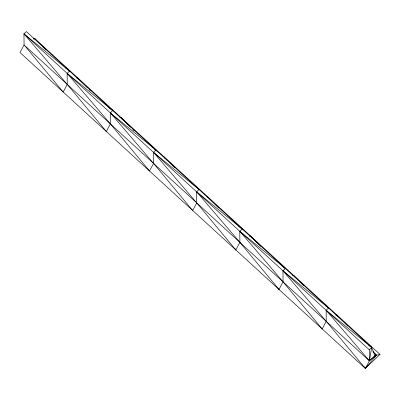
<?xml version="1.0" encoding="UTF-8"?>
<svg xmlns="http://www.w3.org/2000/svg" width="400" height="400" viewBox="0 0 400 400"><rect width="100%" height="100%" fill="white"/><g stroke="black" fill="none" stroke-linecap="round" stroke-linejoin="round"><path stroke-width="0.6" d="M380 354.41L376.57 355.21L369.39 360.835L24.06 44.925L63.165 92.005L67.225 84.415L67.14 73.355L110.39 123.9L149.5 170.985L153.56 163.39L153.47 152.335L196.725 202.88L235.83 249.96L239.89 242.37L239.8 231.31L283.055 281.855L322.165 328.94L326.22 321.345L326.135 310.29L328.535 307.995L282.97 270.8L283.055 281.855L278.995 289.45L239.89 242.37L196.635 191.825L196.725 202.88L192.665 210.47L153.56 163.39L110.305 112.845L110.39 123.9L106.33 131.495L67.225 84.415L23.97 33.87L69.54 71.06L67.14 73.355L112.705 110.55L110.305 112.845L155.87 150.04L153.47 152.335L199.04 189.53L196.635 191.825L242.205 229.015L239.8 231.31L285.37 268.505L282.97 270.8L326.22 321.345L365.33 368.425L369.39 360.835L371.7 347.485L26.375 31.575L23.97 33.87L24.06 44.925L20 52.515L365.33 368.425L380 354.41L34.67 38.5L33.53 38.765M369.39 360.835L369.3 349.78L371.7 347.485L326.135 310.29L369.39 360.835L374.86 355.61L376.57 355.21L373.08 351.67M33.61 39.14L34.67 38.5L46.025 50.01M76.695 78.255L77.835 77.99L87.445 87.73M119.86 117.745L121.005 117.475L130.61 127.215M249.36 236.21L250.5 235.945L260.98 246.57M292.525 275.7L293.67 275.43L303.71 285.615M335.69 315.185L336.835 314.92L347.75 325.99M65.635 68L69.54 71.06M108.8 107.49L112.705 110.55M151.97 146.98L152.945 147.745M154.41 148.89L155.87 150.04L156.325 151.2M197.085 188L199.04 189.53M238.79 226.34L242.205 229.015M282.445 266.21L285.37 268.505M325.61 305.7L326.585 306.465M327.56 307.23L328.535 307.995M368.285 344.805L371.7 347.485L374.86 355.61M372.895 351.85L376.57 355.21L365.33 368.425L364.445 366.77M23.97 33.87L369.3 349.78M207.335 196.455L218.69 207.965M174.65 167.59L164.17 156.965L164.755 158.07M132.795 129.43L134.105 130.76M89.19 89.5L90.065 90.385M336.835 314.92L337.42 316.025M278.41 288.345L278.995 289.45M235.245 248.855L235.83 249.96M121.005 117.475L121.59 118.58M77.835 77.99L78.425 79.09M34.67 38.5L35.26 39.605"/></g></svg>
